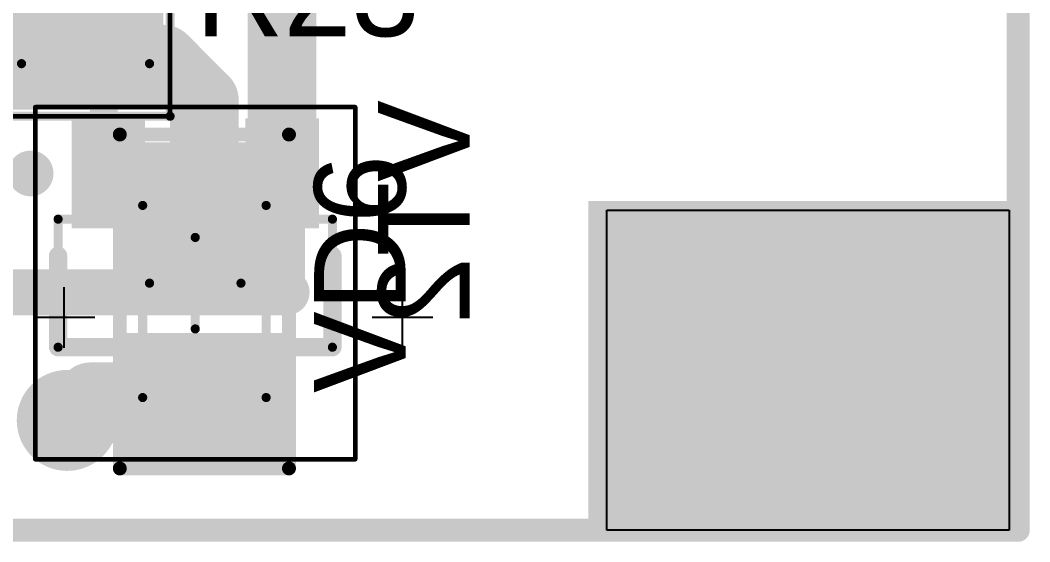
# Model space of a CAD drawing. Header units: millimetres. Extents: x 29.9 to 75.1, y 29.9 to 100.1.
# Drawn here: x 64.09 to 75.13, y 29.87 to 35.57 of the extents above; entities that cross this region are included whole.
import ezdxf

# ---------------------------------------------------------------- set-up
doc = ezdxf.new("R2010")
doc.units = ezdxf.units.MM
for name, color, linetype in [('BottomLayer', 5, 'Continuous'), ('BottomOverlay', 54, 'Continuous'), ('BottomPaste', 16, 'Continuous'), ('BottomSolder', 6, 'Continuous'), ('Mechanical1', 6, 'Continuous'), ('Mechanical13', 56, 'Continuous'), ('Mechanical15', 56, 'Continuous'), ('MultiLayer', 9, 'Continuous'), ('PadHoleLayer', 156, 'Continuous'), ('TopLayer', 1, 'Continuous'), ('TopOverlay', 2, 'Continuous'), ('TopPaste', 8, 'Continuous'), ('TopSolder', 216, 'Continuous'), ('ViaHoleLayer', 16, 'Continuous')]:
    doc.layers.add(name, color=color, linetype=linetype)

# ---------------------------------------------------------------- blocks, each defined once
blk = doc.blocks.new('SOT23_3_B_1129')
at = {"layer": 'BottomLayer'}
for points in [[(-1.7, 1.25), (-1.7, 0.65), (-0.7, 1.25), (-0.7, 0.65)], [(0.7, 0.3), (0.7, -0.3), (1.7, 0.3), (1.7, -0.3)], [(-1.7, -0.65), (-1.7, -1.25), (-0.7, -0.65), (-0.7, -1.25)]]:
    blk.add_solid(points, dxfattribs=at)
at = {"layer": 'BottomOverlay', "const_width": 0.2}
for points in [[(0.7, 1.5), (-0.3, 1.5)], [(0.7, 0.7), (0.7, 1.5)], [(0.7, -1.5), (0.7, -0.7)], [(0.7, -1.5), (-0.3, -1.5)]]:
    blk.add_lwpolyline(points, dxfattribs=at)
at = {"layer": 'BottomOverlay'}
for points, const_width in [([(-0.35, 1.5, 1), (-0.25, 1.5, 1)], 0.1), ([(0.65, 1.5, 1), (0.75, 1.5, 1)], 0.1), ([(0.65, 1.5, 1), (0.75, 1.5, 1)], 0.1), ([(0.65, 0.7, 1), (0.75, 0.7, 1)], 0.1), ([(0.65, -0.7, 1), (0.75, -0.7, 1)], 0.1), ([(-0.35, -1.5, 1), (-0.25, -1.5, 1)], 0.1), ([(0.65, -1.5, 1), (0.75, -1.5, 1)], 0.1), ([(0.65, -1.5, 1), (0.75, -1.5, 1)], 0.1), ([(-1.075, -1.8, 1), (-1.325, -1.8, 1)], 0.25), ([(-1.388, -1.8, 1), (-1.263, -1.8, 1)], 0.125), ([(-1.137, -1.8, 1), (-1.012, -1.8, 1)], 0.125)]:
    blk.add_lwpolyline(points, format="xyb", close=True, dxfattribs=dict(at, const_width=const_width))
at = {"layer": 'BottomPaste'}
for points in [[(-1.7, 1.25), (-1.7, 0.65), (-0.7, 1.25), (-0.7, 0.65)], [(0.7, 0.3), (0.7, -0.3), (1.7, 0.3), (1.7, -0.3)], [(-1.7, -0.65), (-1.7, -1.25), (-0.7, -0.65), (-0.7, -1.25)]]:
    blk.add_solid(points, dxfattribs=at)
at = {"layer": 'BottomSolder'}
for points in [[(-1.802, 1.352), (-1.802, 0.548), (-0.598, 1.352), (-0.598, 0.548)], [(0.598, 0.402), (0.598, -0.402), (1.802, 0.402), (1.802, -0.402)], [(-1.802, -0.548), (-1.802, -1.352), (-0.598, -0.548), (-0.598, -1.352)]]:
    blk.add_solid(points, dxfattribs=at)
at = {"layer": 'Mechanical13', "const_width": 0.1}
for points in [[(-0.7, -1.5), (-0.7, 1.5)], [(0.7, 1.5), (-0.7, 1.5)], [(0.7, -1.5), (0.7, 1.5)], [(0.7, -1.5), (-0.7, -1.5)]]:
    blk.add_lwpolyline(points, dxfattribs=at)
at = {"layer": 'Mechanical13', "const_width": 0.05}
for points in [[(-0.725, 1.5, 1), (-0.675, 1.5, 1)], [(-0.725, 1.5, 1), (-0.675, 1.5, 1)], [(0.675, 1.5, 1), (0.725, 1.5, 1)], [(0.675, 1.5, 1), (0.725, 1.5, 1)], [(-0.725, -1.5, 1), (-0.675, -1.5, 1)], [(-0.725, -1.5, 1), (-0.675, -1.5, 1)], [(0.675, -1.5, 1), (0.725, -1.5, 1)], [(0.675, -1.5, 1), (0.725, -1.5, 1)]]:
    blk.add_lwpolyline(points, format="xyb", close=True, dxfattribs=at)
at = {"layer": 'Mechanical15'}
for points, const_width in [([(-1.925, -1.75), (-1.925, 1.75)], 0.05), ([(1.925, 1.75), (-1.925, 1.75)], 0.05), ([(1.925, -1.75), (1.925, 1.75)], 0.05), ([(0, -0.5), (0, 0.5)], 0.1), ([(0.5, 0), (-0.5, 0)], 0.1), ([(1.925, -1.75), (-1.925, -1.75)], 0.05)]:
    blk.add_lwpolyline(points, dxfattribs=dict(at, const_width=const_width))
for points, const_width in [([(-1.937, 1.75, 1), (-1.913, 1.75, 1)], 0.025), ([(-1.937, 1.75, 1), (-1.913, 1.75, 1)], 0.025), ([(1.913, 1.75, 1), (1.937, 1.75, 1)], 0.025), ([(1.913, 1.75, 1), (1.937, 1.75, 1)], 0.025), ([(-0.025, 0.5, 1), (0.025, 0.5, 1)], 0.05), ([(-0.525, 0, 1), (-0.475, 0, 1)], 0.05), ([(0.475, 0, 1), (0.525, 0, 1)], 0.05), ([(-0.025, -0.5, 1), (0.025, -0.5, 1)], 0.05), ([(-1.937, -1.75, 1), (-1.913, -1.75, 1)], 0.025), ([(-1.937, -1.75, 1), (-1.913, -1.75, 1)], 0.025), ([(1.913, -1.75, 1), (1.937, -1.75, 1)], 0.025), ([(1.913, -1.75, 1), (1.937, -1.75, 1)], 0.025)]:
    blk.add_lwpolyline(points, format="xyb", close=True, dxfattribs=dict(at, const_width=const_width))
blk = doc.blocks.new('SMD_LED_LL_RED_1130')
at = {"layer": 'Mechanical13', "const_width": 0.1}
for points in [[(-1.05, -0.675), (-1.05, 0.675)], [(1.05, 0.675), (-1.05, 0.675)], [(1.05, -0.675), (1.05, 0.675)], [(1.05, -0.675), (-1.05, -0.675)]]:
    blk.add_lwpolyline(points, dxfattribs=at)
at = {"layer": 'Mechanical13', "const_width": 0.05}
for points in [[(-1.075, 0.675, 1), (-1.025, 0.675, 1)], [(-1.075, 0.675, 1), (-1.025, 0.675, 1)], [(1.025, 0.675, 1), (1.075, 0.675, 1)], [(1.025, 0.675, 1), (1.075, 0.675, 1)], [(-1.075, -0.675, 1), (-1.025, -0.675, 1)], [(-1.075, -0.675, 1), (-1.025, -0.675, 1)], [(1.025, -0.675, 1), (1.075, -0.675, 1)], [(1.025, -0.675, 1), (1.075, -0.675, 1)]]:
    blk.add_lwpolyline(points, format="xyb", close=True, dxfattribs=at)
at = {"layer": 'TopLayer'}
for points in [[(-0.445, -0.749), (-0.445, 0.749), (-1.638, -0.749), (-1.638, 0.749)], [(1.638, -0.749), (1.638, 0.749), (0.445, -0.749), (0.445, 0.749)]]:
    blk.add_solid(points, dxfattribs=at)
at = {"layer": 'TopOverlay'}
for p, q in [((0.175, 2.5), (0.175, 1.834)), ((0.508, 2.167), (-0.158, 2.167))]:
    blk.add_line(p, q, dxfattribs=at)
at = {"layer": 'TopOverlay', "const_width": 0.152}
for points in [[(1.825, 0.925), (-1.825, 0.925)], [(-1.825, -0.925), (-1.825, 0.925)], [(1.825, -0.925), (1.825, 0.925)], [(1.825, -0.925), (-1.825, -0.925)]]:
    blk.add_lwpolyline(points, dxfattribs=at)
at = {"layer": 'TopOverlay', "const_width": 0.0762}
for points in [[(-1.863, 0.925, 1), (-1.787, 0.925, 1)], [(-1.863, 0.925, 1), (-1.787, 0.925, 1)], [(1.787, 0.925, 1), (1.863, 0.925, 1)], [(1.787, 0.925, 1), (1.863, 0.925, 1)], [(-1.863, -0.925, 1), (-1.787, -0.925, 1)], [(-1.863, -0.925, 1), (-1.787, -0.925, 1)], [(1.787, -0.925, 1), (1.863, -0.925, 1)], [(1.787, -0.925, 1), (1.863, -0.925, 1)]]:
    blk.add_lwpolyline(points, format="xyb", close=True, dxfattribs=at)
at = {"layer": 'TopPaste'}
for points in [[(-0.445, -0.749), (-0.445, 0.749), (-1.638, -0.749), (-1.638, 0.749)], [(1.638, -0.749), (1.638, 0.749), (0.445, -0.749), (0.445, 0.749)]]:
    blk.add_solid(points, dxfattribs=at)
at = {"layer": 'TopSolder'}
for points in [[(-0.343, -0.851), (-0.343, 0.851), (-1.74, -0.851), (-1.74, 0.851)], [(1.74, -0.851), (1.74, 0.851), (0.343, -0.851), (0.343, 0.851)]]:
    blk.add_solid(points, dxfattribs=at)
blk = doc.blocks.new('SMD_LED_LL_RED_1131')
at = {"layer": 'Mechanical13', "const_width": 0.1}
for points in [[(-1.05, -0.675), (-1.05, 0.675)], [(1.05, 0.675), (-1.05, 0.675)], [(1.05, -0.675), (1.05, 0.675)], [(1.05, -0.675), (-1.05, -0.675)]]:
    blk.add_lwpolyline(points, dxfattribs=at)
at = {"layer": 'Mechanical13', "const_width": 0.05}
for points in [[(-1.075, 0.675, 1), (-1.025, 0.675, 1)], [(-1.075, 0.675, 1), (-1.025, 0.675, 1)], [(1.025, 0.675, 1), (1.075, 0.675, 1)], [(1.025, 0.675, 1), (1.075, 0.675, 1)], [(-1.075, -0.675, 1), (-1.025, -0.675, 1)], [(-1.075, -0.675, 1), (-1.025, -0.675, 1)], [(1.025, -0.675, 1), (1.075, -0.675, 1)], [(1.025, -0.675, 1), (1.075, -0.675, 1)]]:
    blk.add_lwpolyline(points, format="xyb", close=True, dxfattribs=at)
at = {"layer": 'TopLayer'}
for points in [[(-0.445, -0.749), (-0.445, 0.749), (-1.638, -0.749), (-1.638, 0.749)], [(1.638, -0.749), (1.638, 0.749), (0.445, -0.749), (0.445, 0.749)]]:
    blk.add_solid(points, dxfattribs=at)
at = {"layer": 'TopOverlay'}
for p, q in [((0.175, 2.5), (0.175, 1.834)), ((0.508, 2.167), (-0.158, 2.167))]:
    blk.add_line(p, q, dxfattribs=at)
at = {"layer": 'TopOverlay', "const_width": 0.152}
for points in [[(1.825, 0.925), (-1.825, 0.925)], [(-1.825, -0.925), (-1.825, 0.925)], [(1.825, -0.925), (1.825, 0.925)], [(1.825, -0.925), (-1.825, -0.925)]]:
    blk.add_lwpolyline(points, dxfattribs=at)
at = {"layer": 'TopOverlay', "const_width": 0.0762}
for points in [[(-1.863, 0.925, 1), (-1.787, 0.925, 1)], [(-1.863, 0.925, 1), (-1.787, 0.925, 1)], [(1.787, 0.925, 1), (1.863, 0.925, 1)], [(1.787, 0.925, 1), (1.863, 0.925, 1)], [(-1.863, -0.925, 1), (-1.787, -0.925, 1)], [(-1.863, -0.925, 1), (-1.787, -0.925, 1)], [(1.787, -0.925, 1), (1.863, -0.925, 1)], [(1.787, -0.925, 1), (1.863, -0.925, 1)]]:
    blk.add_lwpolyline(points, format="xyb", close=True, dxfattribs=at)
at = {"layer": 'TopPaste'}
for points in [[(-0.445, -0.749), (-0.445, 0.749), (-1.638, -0.749), (-1.638, 0.749)], [(1.638, -0.749), (1.638, 0.749), (0.445, -0.749), (0.445, 0.749)]]:
    blk.add_solid(points, dxfattribs=at)
at = {"layer": 'TopSolder'}
for points in [[(-0.343, -0.851), (-0.343, 0.851), (-1.74, -0.851), (-1.74, 0.851)], [(1.74, -0.851), (1.74, 0.851), (0.343, -0.851), (0.343, 0.851)]]:
    blk.add_solid(points, dxfattribs=at)
blk = doc.blocks.new('SMD_R_0805_1139')
at = {"layer": 'Mechanical13', "const_width": 0.1}
for points in [[(-1.1, 0.7), (-1.1, -0.7)], [(-1.1, 0.7), (1.1, 0.7)], [(1.1, 0.7), (1.1, -0.7)], [(-1.1, -0.7), (1.1, -0.7)]]:
    blk.add_lwpolyline(points, dxfattribs=at)
at = {"layer": 'Mechanical13', "const_width": 0.05}
for points in [[(-1.125, 0.7, 1), (-1.075, 0.7, 1)], [(-1.125, 0.7, 1), (-1.075, 0.7, 1)], [(1.075, 0.7, 1), (1.125, 0.7, 1)], [(1.075, 0.7, 1), (1.125, 0.7, 1)], [(-1.125, -0.7, 1), (-1.075, -0.7, 1)], [(-1.125, -0.7, 1), (-1.075, -0.7, 1)], [(1.075, -0.7, 1), (1.125, -0.7, 1)], [(1.075, -0.7, 1), (1.125, -0.7, 1)]]:
    blk.add_lwpolyline(points, format="xyb", close=True, dxfattribs=at)
at = {"layer": 'Mechanical15', "const_width": 0.05}
for points in [[(-1.675, 0.925), (-1.675, -0.925)], [(-1.675, 0.925), (1.675, 0.925)], [(1.675, 0.925), (1.675, -0.925)], [(-1.675, -0.925), (1.675, -0.925)]]:
    blk.add_lwpolyline(points, dxfattribs=at)
at = {"layer": 'Mechanical15', "const_width": 0.025}
for points in [[(-1.687, 0.925, 1), (-1.663, 0.925, 1)], [(-1.687, 0.925, 1), (-1.663, 0.925, 1)], [(1.663, 0.925, 1), (1.687, 0.925, 1)], [(1.663, 0.925, 1), (1.687, 0.925, 1)], [(-1.687, -0.925, 1), (-1.663, -0.925, 1)], [(-1.687, -0.925, 1), (-1.663, -0.925, 1)], [(1.663, -0.925, 1), (1.687, -0.925, 1)], [(1.663, -0.925, 1), (1.687, -0.925, 1)]]:
    blk.add_lwpolyline(points, format="xyb", close=True, dxfattribs=at)
at = {"layer": 'TopLayer'}
for points in [[(-0.6, -0.75), (-0.6, 0.75), (-1.5, -0.75), (-1.5, 0.75)], [(1.5, -0.75), (1.5, 0.75), (0.6, -0.75), (0.6, 0.75)]]:
    blk.add_solid(points, dxfattribs=at)
at = {"layer": 'TopOverlay', "const_width": 0.1}
for points in [[(-1.675, 0.925), (1.675, 0.925)], [(-1.675, 0.925), (-1.675, -0.925)], [(1.675, 0.925), (1.675, -0.925)], [(-0.4, 0.65), (0.4, 0.65)], [(-0.4, -0.65), (0.4, -0.65)], [(-1.675, -0.925), (1.675, -0.925)]]:
    blk.add_lwpolyline(points, dxfattribs=at)
at = {"layer": 'TopOverlay', "const_width": 0.05}
for points in [[(-1.7, 0.925, 1), (-1.65, 0.925, 1)], [(-1.7, 0.925, 1), (-1.65, 0.925, 1)], [(1.65, 0.925, 1), (1.7, 0.925, 1)], [(1.65, 0.925, 1), (1.7, 0.925, 1)], [(-0.425, 0.65, 1), (-0.375, 0.65, 1)], [(0.375, 0.65, 1), (0.425, 0.65, 1)], [(-0.425, -0.65, 1), (-0.375, -0.65, 1)], [(0.375, -0.65, 1), (0.425, -0.65, 1)], [(-1.7, -0.925, 1), (-1.65, -0.925, 1)], [(-1.7, -0.925, 1), (-1.65, -0.925, 1)], [(1.65, -0.925, 1), (1.7, -0.925, 1)], [(1.65, -0.925, 1), (1.7, -0.925, 1)]]:
    blk.add_lwpolyline(points, format="xyb", close=True, dxfattribs=at)
at = {"layer": 'TopPaste'}
for points in [[(-0.6, -0.75), (-0.6, 0.75), (-1.5, -0.75), (-1.5, 0.75)], [(1.5, -0.75), (1.5, 0.75), (0.6, -0.75), (0.6, 0.75)]]:
    blk.add_solid(points, dxfattribs=at)
at = {"layer": 'TopSolder'}
for points in [[(-0.498, -0.852), (-0.498, 0.852), (-1.602, -0.852), (-1.602, 0.852)], [(1.602, -0.852), (1.602, 0.852), (0.498, -0.852), (0.498, 0.852)]]:
    blk.add_solid(points, dxfattribs=at)

msp = doc.modelspace()

# ---------------------------------------------------------------- linework, layer by layer
at = {"layer": 'BottomLayer'}
for points, const_width in [([(64.8, 35.4), (64.8, 41.065)], 0.3), ([(66.95, 33.9), (66.95, 37.1)], 0.75), ([(63.6, 35.3), (64.246, 35.946)], 0.3), ([(64.8, 35.4), (65, 35.2)], 0.3), ([(65, 33.95), (65, 35.2)], 0.3), ([(66.95, 32.65), (66.95, 33.9)], 0.5), ([(65, 33.95), (65.05, 33.9)], 0.3), ([(63.5, 32.6), (67, 32.6)], 0.5), ([(66.95, 32.65), (67, 32.6)], 0.5), ([(65.1, 31.2), (65.4, 31.5)], 0.5), ([(65.4, 31.5), (66, 31.5)], 0.5), ([(64.6, 31.2), (65.1, 31.2)], 0.5)]:
    msp.add_lwpolyline(points, dxfattribs=dict(at, const_width=const_width))
for points, const_width in [([(64.725, 35.4, 1), (64.875, 35.4, 1)], 0.15), ([(64.725, 35.4, 1), (64.875, 35.4, 1)], 0.15), ([(64.925, 35.2, 1), (65.075, 35.2, 1)], 0.15), ([(64.925, 35.2, 1), (65.075, 35.2, 1)], 0.15), ([(66.763, 33.9, 1), (67.138, 33.9, 1)], 0.375), ([(66.825, 33.9, 1), (67.075, 33.9, 1)], 0.25), ([(64.925, 33.95, 1), (65.075, 33.95, 1)], 0.15), ([(64.925, 33.95, 1), (65.075, 33.95, 1)], 0.15), ([(64.975, 33.9, 1), (65.125, 33.9, 1)], 0.15), ([(66.825, 32.65, 1), (67.075, 32.65, 1)], 0.25), ([(66.825, 32.65, 1), (67.075, 32.65, 1)], 0.25), ([(66.875, 32.6, 1), (67.125, 32.6, 1)], 0.25), ([(66.875, 32.6, 1), (67.125, 32.6, 1)], 0.25), ([(65.275, 31.5, 1), (65.525, 31.5, 1)], 0.25), ([(65.275, 31.5, 1), (65.525, 31.5, 1)], 0.25), ([(65.875, 31.5, 1), (66.125, 31.5, 1)], 0.25), ([(64.375, 31.2, 1), (64.825, 31.2, 1)], 0.45), ([(64.475, 31.2, 1), (64.725, 31.2, 1)], 0.25), ([(64.975, 31.2, 1), (65.225, 31.2, 1)], 0.25), ([(64.975, 31.2, 1), (65.225, 31.2, 1)], 0.25)]:
    msp.add_lwpolyline(points, format="xyb", close=True, dxfattribs=dict(at, const_width=const_width))
msp.add_solid([(70.3, 30.1), (74.9, 30.1), (70.3, 33.6), (74.9, 33.6)], dxfattribs=at)
at = {"layer": 'BottomSolder'}
for p, q in [((70.5, 30), (70.5, 33.5)), ((70.5, 33.5), (74.9, 33.5)), ((74.9, 33.5), (74.9, 30)), ((74.9, 30), (70.5, 30))]:
    msp.add_line(p, q, dxfattribs=at)
for points, const_width in [([(71.149, 32.9, 1), (71.251, 32.9, 1)], 0.102), ([(72.749, 32.9, 1), (72.851, 32.9, 1)], 0.102), ([(74.349, 32.9, 1), (74.451, 32.9, 1)], 0.102), ([(71.149, 31.7, 1), (71.251, 31.7, 1)], 0.102), ([(72.749, 31.7, 1), (72.851, 31.7, 1)], 0.102), ([(74.349, 31.7, 1), (74.451, 31.7, 1)], 0.102), ([(64.324, 31.2, 1), (64.876, 31.2, 1)], 0.552), ([(71.149, 30.5, 1), (71.251, 30.5, 1)], 0.102), ([(72.749, 30.5, 1), (72.851, 30.5, 1)], 0.102), ([(74.349, 30.5, 1), (74.451, 30.5, 1)], 0.102)]:
    msp.add_lwpolyline(points, format="xyb", close=True, dxfattribs=dict(at, const_width=const_width))
at = {"layer": 'Mechanical1', "const_width": 0.254}
for points in [[(75, 30), (75, 100)], [(30, 30), (75, 30)]]:
    msp.add_lwpolyline(points, dxfattribs=at)
at = {"layer": 'Mechanical1', "const_width": 0.127}
msp.add_lwpolyline([(74.936, 30, 1), (75.063, 30, 1)], format="xyb", close=True, dxfattribs=at)
msp.add_lwpolyline([(74.936, 30, 1), (75.063, 30, 1)], format="xyb", close=True, dxfattribs=at)
at = {"layer": 'MultiLayer', "const_width": 0.45}
msp.add_lwpolyline([(64.375, 31.2, 1), (64.825, 31.2, 1)], format="xyb", close=True, dxfattribs=at)
at = {"layer": 'PadHoleLayer', "const_width": 0.35}
for points in [[(71.025, 32.9, 1), (71.375, 32.9, 1)], [(72.625, 32.9, 1), (72.975, 32.9, 1)], [(74.225, 32.9, 1), (74.575, 32.9, 1)], [(71.025, 31.7, 1), (71.375, 31.7, 1)], [(72.625, 31.7, 1), (72.975, 31.7, 1)], [(74.225, 31.7, 1), (74.575, 31.7, 1)], [(71.025, 30.5, 1), (71.375, 30.5, 1)], [(72.625, 30.5, 1), (72.975, 30.5, 1)], [(74.225, 30.5, 1), (74.575, 30.5, 1)]]:
    msp.add_lwpolyline(points, format="xyb", close=True, dxfattribs=at)
at = {"layer": 'TopLayer', "const_width": 0.75}
for points in [[(64.8, 35.15), (65.65, 35.15)], [(65.65, 35.15), (66.1, 34.7)], [(66.1, 33.541), (66.1, 34.7)], [(66.1, 33.441), (66.1, 33.541)], [(64.6, 31.2), (64.859, 31.459)], [(64.859, 31.459), (66.1, 31.459)], [(66.1, 31.459), (66.141, 31.5)]]:
    msp.add_lwpolyline(points, dxfattribs=at)
at = {"layer": 'TopLayer'}
for points, const_width in [([(64.613, 35.15, 1), (64.988, 35.15, 1)], 0.375), ([(65.463, 35.15, 1), (65.838, 35.15, 1)], 0.375), ([(65.463, 35.15, 1), (65.838, 35.15, 1)], 0.375), ([(65.913, 34.7, 1), (66.288, 34.7, 1)], 0.375), ([(65.913, 34.7, 1), (66.288, 34.7, 1)], 0.375), ([(65.913, 33.541, 1), (66.288, 33.541, 1)], 0.375), ([(65.913, 33.541, 1), (66.288, 33.541, 1)], 0.375), ([(65.913, 33.441, 1), (66.288, 33.441, 1)], 0.375), ([(64.671, 31.459, 1), (65.046, 31.459, 1)], 0.375), ([(64.671, 31.459, 1), (65.046, 31.459, 1)], 0.375), ([(65.913, 31.459, 1), (66.288, 31.459, 1)], 0.375), ([(65.913, 31.459, 1), (66.288, 31.459, 1)], 0.375), ([(65.954, 31.5, 1), (66.329, 31.5, 1)], 0.375), ([(64.375, 31.2, 1), (64.825, 31.2, 1)], 0.45), ([(64.413, 31.2, 1), (64.788, 31.2, 1)], 0.375)]:
    msp.add_lwpolyline(points, format="xyb", close=True, dxfattribs=dict(at, const_width=const_width))
msp.add_solid([(70.3, 30), (75, 30), (70.3, 33.6), (75, 33.6)], dxfattribs=at)
at = {"layer": 'TopSolder'}
for p, q in [((70.5, 30), (70.5, 33.5)), ((70.5, 33.5), (74.9, 33.5)), ((74.9, 33.5), (74.9, 30)), ((74.9, 30), (70.5, 30))]:
    msp.add_line(p, q, dxfattribs=at)
for points, const_width in [([(71.149, 32.9, 1), (71.251, 32.9, 1)], 0.102), ([(72.749, 32.9, 1), (72.851, 32.9, 1)], 0.102), ([(74.349, 32.9, 1), (74.451, 32.9, 1)], 0.102), ([(71.149, 31.7, 1), (71.251, 31.7, 1)], 0.102), ([(72.749, 31.7, 1), (72.851, 31.7, 1)], 0.102), ([(74.349, 31.7, 1), (74.451, 31.7, 1)], 0.102), ([(64.324, 31.2, 1), (64.876, 31.2, 1)], 0.552), ([(71.149, 30.5, 1), (71.251, 30.5, 1)], 0.102), ([(72.749, 30.5, 1), (72.851, 30.5, 1)], 0.102), ([(74.349, 30.5, 1), (74.451, 30.5, 1)], 0.102)]:
    msp.add_lwpolyline(points, format="xyb", close=True, dxfattribs=dict(at, const_width=const_width))
at = {"layer": 'ViaHoleLayer', "const_width": 0.25}
msp.add_lwpolyline([(64.475, 31.2, 1), (64.725, 31.2, 1)], format="xyb", close=True, dxfattribs=at)

# ---------------------------------------------------------------- block references
for name, p, rotation in [('SMD_R_0805_1139', (64.8, 36.2), 90), ('SOT23_3_B_1129', (66, 32.7), 270), ('SMD_LED_LL_RED_1131', (62.4, 32.5), 270), ('SMD_LED_LL_RED_1130', (66.1, 32.5), 270)]:
    msp.add_blockref(name, p, dxfattribs=dict(rotation=rotation))

# ---------------------------------------------------------------- texts
at = {"layer": 'BottomOverlay', "text_generation_flag": 2}
msp.add_text('VT2', height=1, rotation=90, dxfattribs=at).set_placement((69, 34.7))
at = {"layer": 'TopOverlay'}
msp.add_text('R23', height=1, dxfattribs=at).set_placement((66, 35.4))
msp.add_text('VD6', height=1, rotation=90, dxfattribs=at).set_placement((68.3, 31.5))

doc.saveas('drawing.dxf')
